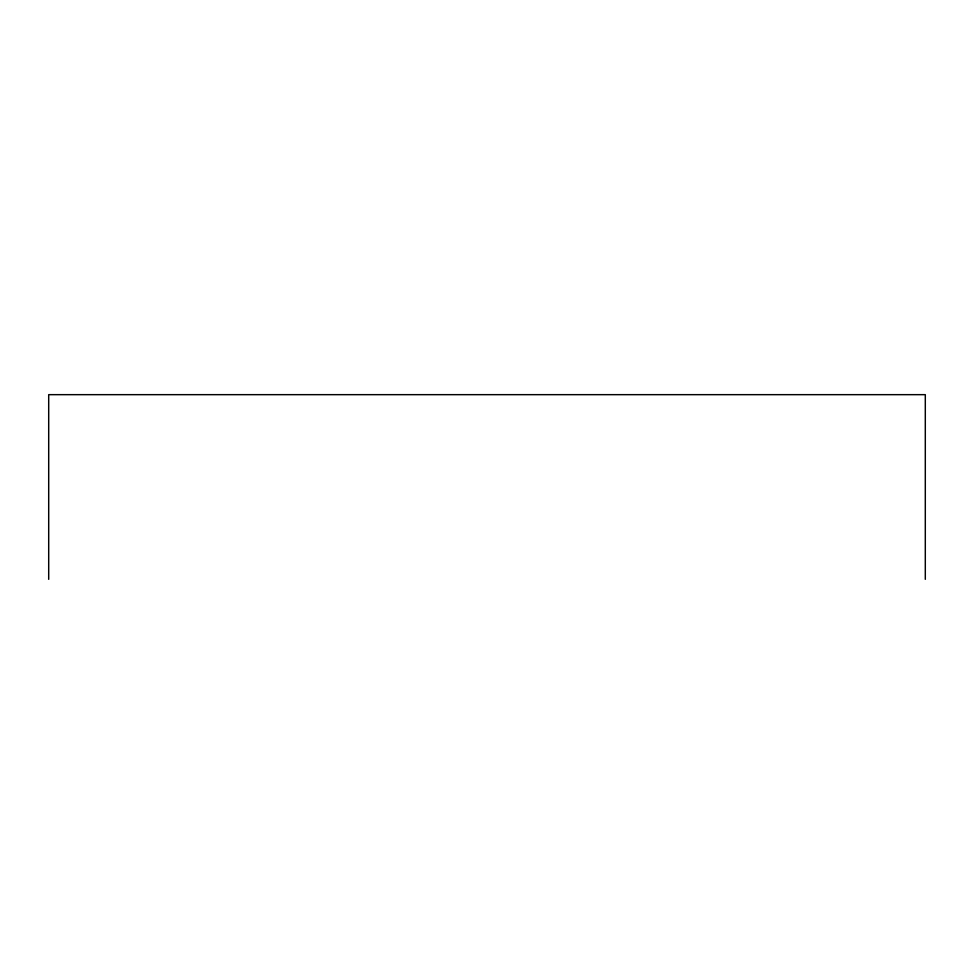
<?xml version="1.0" encoding="UTF-8"?>
<svg xmlns="http://www.w3.org/2000/svg" width="974" height="974" viewBox="0 0 974 974"><rect width="100%" height="100%" fill="white"/><g stroke="black" fill="none" stroke-linecap="round" stroke-linejoin="round"><path stroke-width="1.46" d="M925.3 579.335L925.3 394.665L48.7 394.665L48.7 579.335"/></g></svg>
